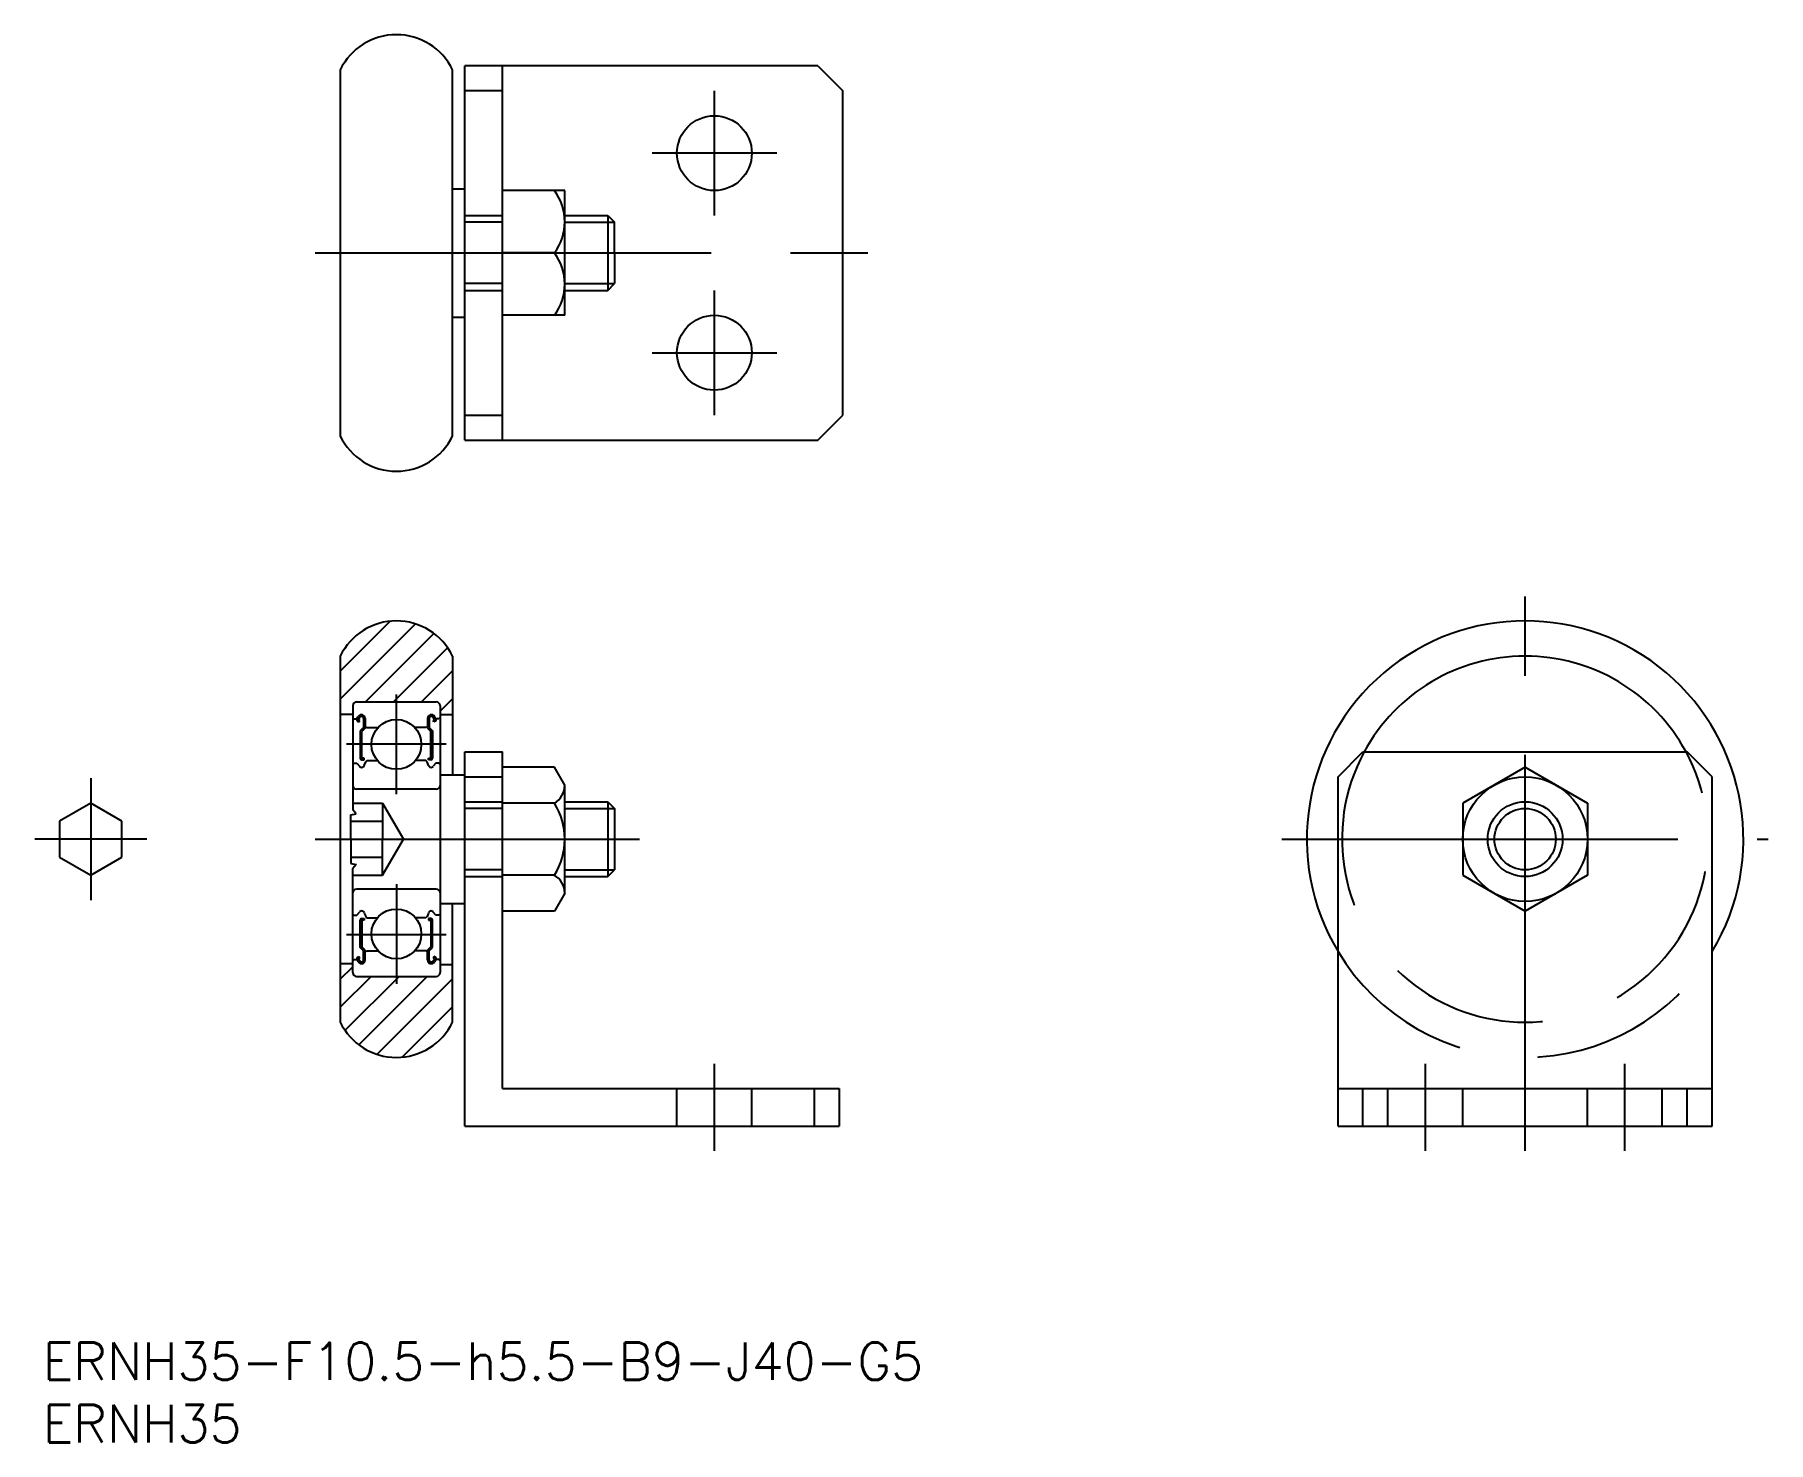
# Model space of a CAD drawing. Extents: x -24 to 114, y -48 to 64.
import ezdxf

# ---------------------------------------------------------------- set-up
doc = ezdxf.new("R2010")
doc.units = 0
doc.linetypes.add('CENTER', pattern=[50.8, 31.75, -6.35, 6.35, -6.35])
doc.linetypes.add('DASHED', pattern=[19.05, 12.7, -6.35])
doc.layers.get('0').update_dxf_attribs({"linetype": 'CONTINUOUS'})
doc.layers.add('CENTER', color=1, linetype='CONTINUOUS')
doc.styles.get("Standard").update_dxf_attribs({"font": 'txt.shx', "height": 3, "bigfont": 'bigfont.shx'})

msp = doc.modelspace()

# ---------------------------------------------------------------- linework, layer by layer
at = {"color": 7, "linetype": 'CONTINUOUS'}
for p, q in [((0, 61.68), (0, 32.32)), ((9, 32.32), (9, 61.68)), ((38.3, 62), (10, 62)), ((10, 32), (10, 62)), ((13, 32), (13, 62)), ((38.3, 62), (40.3, 60)), ((13, 60), (10, 60)), ((40.3, 34), (40.3, 60)), ((9, 52.15), (10, 52.15)), ((13, 42), (13, 52)), ((18, 52), (13, 52)), ((18, 42), (18, 52)), ((18, 50), (21.46, 50)), ((21.46, 50), (21.46, 44)), ((21.46, 50), (22, 49.46)), ((22, 47), (22, 49.46)), ((17.17, 47), (13, 47)), ((22, 47), (22, 44.54)), ((21.46, 44), (22, 44.54)), ((18, 44), (21.4, 44)), ((18, 44), (21.46, 44)), ((9, 41.85), (10, 41.85)), ((18, 42), (13, 42)), ((10, 34), (13, 34)), ((38.3, 32), (40.3, 34)), ((10, 32), (10.3, 32)), ((10.3, 32), (38.3, 32)), ((0, 14.68), (0, -14.68)), ((9, 14.68), (9, 5.15)), ((1, 10), (0, 10)), ((1, 10.7), (1, 2.35)), ((1, 9.75), (1.1, 9.65)), ((1.3, 11), (7.7, 11)), ((1.33, 9.65), (1.44, 9.83)), ((1.45, 9.58), (1.56, 9.77)), ((7.55, 9.58), (7.44, 9.77)), ((7.67, 9.65), (7.56, 9.83)), ((8, 9.75), (7.9, 9.65)), ((8, 10.7), (8, -10.7)), ((8, 10), (9, 10)), ((1.1, 9.65), (1.33, 9.65)), ((1.38, 9.47), (1.5, 9.4)), ((1.56, 9.52), (1.45, 9.58)), ((1.5, 9.4), (1.56, 9.52)), ((1.87, 8.95), (1.6, 8.68)), ((1.6, 8.68), (1.6, 6.5)), ((2, 8.89), (1.73, 8.63)), ((1.73, 6.5), (1.73, 8.63)), ((1.87, 9.68), (1.87, 8.95)), ((2, 9.68), (2, 8.89)), ((2, 9.05), (2.1, 8.95)), ((2.1, 8.95), (3.02, 8.95)), ((6.9, 8.95), (5.98, 8.95)), ((7, 9.05), (6.9, 8.95)), ((7, 9.68), (7, 8.89)), ((7, 8.89), (7.27, 8.63)), ((7.13, 9.68), (7.13, 8.95)), ((7.13, 8.95), (7.4, 8.68)), ((7.27, 6.5), (7.27, 8.63)), ((7.4, 8.68), (7.4, 6.5)), ((7.44, 9.52), (7.55, 9.58)), ((7.5, 9.4), (7.44, 9.52)), ((7.62, 9.47), (7.5, 9.4)), ((7.9, 9.65), (7.67, 9.65)), ((10, -23), (10, 7)), ((10, 7), (13, 7)), ((13, -20), (13, 7)), ((80, 5), (82, 7)), ((82, 7), (108, 7)), ((110, 5), (108, 7)), ((1, 6), (1.1, 6.1)), ((1.1, 6.1), (1.33, 6.1)), ((1.33, 6.1), (1.55, 5.84)), ((1.93, 6.5), (1.73, 6.5)), ((1.73, 6.36), (1.93, 6.36)), ((1.93, 6.36), (1.93, 6.5)), ((1.93, 5.92), (2.04, 6.21)), ((2.04, 6.21), (2.14, 6.3)), ((2.14, 6.3), (2.98, 6.3)), ((6.86, 6.3), (6.02, 6.3)), ((6.96, 6.21), (6.86, 6.3)), ((7.07, 5.92), (6.96, 6.21)), ((7.07, 6.5), (7.27, 6.5)), ((7.07, 6.36), (7.07, 6.5)), ((7.27, 6.36), (7.07, 6.36)), ((7.67, 6.1), (7.45, 5.84)), ((7.9, 6.1), (7.67, 6.1)), ((8, 6), (7.9, 6.1)), ((17.17, 5.77), (13, 5.77)), ((18, 4.33), (17.17, 5.77)), ((95, 5.77), (90, 2.89)), ((95, 5.77), (100, 2.89)), ((8, 5.15), (10, 5.15)), ((10, 5), (13, 5)), ((18, -4.33), (18, 4.33)), ((80, -23), (80, 5)), ((110, -23), (110, 5)), ((-20, 2.89), (-22.5, 1.44)), ((-17.5, 1.44), (-20, 2.89)), ((7.7, 4), (1.3, 4)), ((17.17, 2.89), (13, 2.89)), ((18, 3), (21.46, 3)), ((21.46, 3), (21.46, -3)), ((21.46, 3), (22, 2.46)), ((90, 2.89), (90, -2.89)), ((100, 2.89), (100, -2.89)), ((-22.5, 1.44), (-22.5, -1.44)), ((-17.5, -1.44), (-17.5, 1.44)), ((0.86, 1.94), (1.27, 2.02)), ((0.86, 0), (0.86, 1.94)), ((1.27, 2.02), (1, 2.35)), ((22, 2.46), (22, -2.46)), ((0.86, 0), (0.86, -1.94)), ((-22.5, -1.44), (-20, -2.89)), ((-20, -2.89), (-17.5, -1.44)), ((0.86, -1.94), (1.27, -2.02)), ((1.27, -2.02), (1, -2.35)), ((1, -10.7), (1, -2.35)), ((21.46, -3), (22, -2.46)), ((7.7, -4), (1.3, -4)), ((17.17, -2.89), (13, -2.89)), ((18, -3), (21.46, -3)), ((18, -3), (21.4, -3)), ((90, -2.89), (95, -5.77)), ((100, -2.89), (95, -5.77)), ((8, -5.15), (10, -5.15)), ((9, -14.68), (9, -5.15)), ((18, -4.33), (17.17, -5.77)), ((1, -6), (1.1, -6.1)), ((1.1, -6.1), (1.33, -6.1)), ((1.33, -6.1), (1.55, -5.84)), ((1.6, -8.68), (1.6, -6.5)), ((1.73, -6.36), (1.93, -6.36)), ((1.93, -6.5), (1.73, -6.5)), ((1.73, -6.5), (1.73, -8.63)), ((1.93, -5.92), (2.04, -6.21)), ((1.93, -6.36), (1.93, -6.5)), ((2.04, -6.21), (2.14, -6.3)), ((2.14, -6.3), (2.98, -6.3)), ((6.86, -6.3), (6.02, -6.3)), ((6.96, -6.21), (6.86, -6.3)), ((7.07, -5.92), (6.96, -6.21)), ((7.07, -6.36), (7.07, -6.5)), ((7.27, -6.36), (7.07, -6.36)), ((7.07, -6.5), (7.27, -6.5)), ((7.27, -6.5), (7.27, -8.63)), ((7.4, -8.68), (7.4, -6.5)), ((7.67, -6.1), (7.45, -5.84)), ((7.9, -6.1), (7.67, -6.1)), ((8, -6), (7.9, -6.1)), ((17.17, -5.77), (13, -5.77)), ((1, -9.75), (1.1, -9.65)), ((1.1, -9.65), (1.33, -9.65)), ((1.33, -9.65), (1.44, -9.83)), ((1.38, -9.47), (1.5, -9.4)), ((1.56, -9.52), (1.45, -9.58)), ((1.45, -9.58), (1.56, -9.77)), ((1.5, -9.4), (1.56, -9.52)), ((1.87, -8.95), (1.6, -8.68)), ((2, -8.89), (1.73, -8.63)), ((1.87, -9.68), (1.87, -8.95)), ((2, -9.68), (2, -8.89)), ((2, -9.05), (2.1, -8.95)), ((2.1, -8.95), (3.02, -8.95)), ((6.9, -8.95), (5.98, -8.95)), ((7, -9.05), (6.9, -8.95)), ((7, -8.89), (7.27, -8.63)), ((7, -9.68), (7, -8.89)), ((7.13, -8.95), (7.4, -8.68)), ((7.13, -9.68), (7.13, -8.95)), ((7.5, -9.4), (7.44, -9.52)), ((7.44, -9.52), (7.55, -9.58)), ((7.55, -9.58), (7.44, -9.77)), ((7.62, -9.47), (7.5, -9.4)), ((7.67, -9.65), (7.56, -9.83)), ((7.9, -9.65), (7.67, -9.65)), ((8, -9.75), (7.9, -9.65)), ((1, -10), (0, -10)), ((1.3, -11), (7.7, -11)), ((8, -10.06), (9, -10.06)), ((13, -20), (40, -20)), ((38, -20), (38, -23)), ((40, -20), (40, -23)), ((80, -20), (110, -20)), ((82, -23), (82, -20)), ((108, -23), (108, -20)), ((10, -23), (40, -23)), ((80, -23), (110, -23))]:
    msp.add_line(p, q, dxfattribs=at)
at = {"color": 3, "linetype": 'DASHED'}
for p, q in [((10, 50), (13, 50)), ((13, 49.46), (10, 49.46)), ((13, 44.54), (10, 44.54)), ((10, 44), (13, 44)), ((1, 2.89), (3.4, 2.89)), ((3.4, 2.89), (5.07, 0)), ((3.4, 2.89), (3.4, 0)), ((10, 3), (13, 3)), ((0.86, 1.44), (3.4, 1.44)), ((13, 2.46), (10, 2.46)), ((3.4, -2.89), (5.07, 0)), ((3.4, -2.89), (3.4, 0)), ((0.86, -1.44), (3.4, -1.44)), ((13, -2.46), (10, -2.46)), ((1, -2.89), (3.4, -2.89)), ((10, -3), (13, -3)), ((27, -23), (27, -20)), ((33, -23), (33, -20)), ((84, -23), (84, -20)), ((90, -23), (90, -20)), ((100, -23), (100, -20)), ((106, -23), (106, -20))]:
    msp.add_line(p, q, dxfattribs=at)
at = {"color": 3, "linetype": 'CONTINUOUS'}
for p, q in [((18, 49.46), (22, 49.46)), ((18, 44.54), (22, 44.54)), ((0, 13.47), (4.01, 17.48)), ((0, 11.23), (6.03, 17.26)), ((2.02, 11), (7.51, 16.49)), ((4.26, 11), (8.61, 15.35)), ((6.51, 11), (9, 13.49)), ((8, 10.25), (9, 11.25)), ((18, 2.46), (22, 2.46)), ((18, -2.46), (22, -2.46)), ((0, -11.23), (1, -10.23)), ((0, -13.47), (2.47, -11)), ((0.38, -15.33), (4.72, -11)), ((1.48, -16.48), (6.96, -11)), ((2.95, -17.25), (9, -11.21)), ((4.97, -17.48), (9, -13.45))]:
    msp.add_line(p, q, dxfattribs=at)
at = {"color": 7, "linetype": 'CONTINUOUS'}
for centre, radius in [((30, 55), 3), ((30, 39), 3), ((4.5, 7.6), 2), ((95, 0), 5), ((95, 0), 3), ((95, 0), 2.46), ((4.5, -7.6), 2)]:
    msp.add_circle(centre, radius, dxfattribs=at)
for centre, radius, start, end in [((4.5, 59.5), 5, 25.8419, 154.1581), ((13.83, 49.5), 4.17, 323.1301, 36.8699), ((13.83, 44.5), 4.17, 323.1301, 36.8699), ((4.5, 34.5), 5, 205.8419, 334.1581), ((4.5, 12.5), 5, 25.8419, 154.1581), ((95, 0), 17.5, 328.9973, 211.0027), ((95, 0), 14.68, 28.4803, 151.5197), ((1.3, 10.7), 0.3, 90, 180), ((1.7, 9.68), 0.299, 0, 150.0002), ((1.7, 9.68), 0.166, 0, 150.0044), ((7.3, 9.68), 0.299, 29.9998, 180), ((7.3, 9.68), 0.166, 29.9956, 180), ((7.7, 10.7), 0.3, 0, 90), ((1.45, 9.58), 0.133, 149.9969, 240.0013), ((7.55, 9.58), 0.133, 299.9987, 30.0031), ((1.72, 5.98), 0.224, 220.001, 343.1517), ((1.73, 6.5), 0.133, 180.0001, 270), ((7.28, 5.98), 0.224, 196.8483, 319.999), ((7.27, 6.5), 0.133, 270, 359.9999), ((1.3, 4.3), 0.3, 180, 270), ((7.7, 4.3), 0.3, 270, 0), ((16.33, 4.33), 1.67, 300, 360), ((12.58, 0), 5.42, 327.7958, 32.2042), ((1.3, -4.3), 0.3, 90, 180), ((7.7, -4.3), 0.3, 0, 90), ((16.33, -4.33), 1.67, 0, 60), ((1.72, -5.98), 0.224, 16.8483, 139.999), ((1.73, -6.5), 0.133, 90, 179.9999), ((7.28, -5.98), 0.224, 40.001, 163.1517), ((7.27, -6.5), 0.133, 0.0001, 90), ((1.45, -9.58), 0.133, 119.9987, 210.0031), ((1.7, -9.68), 0.299, 209.9998, 0), ((1.7, -9.68), 0.166, 209.9956, 0), ((7.3, -9.68), 0.299, 180, 330.0002), ((7.3, -9.68), 0.166, 180, 330.0044), ((7.55, -9.58), 0.133, 329.9969, 60.0013), ((1.3, -10.7), 0.3, 180, 270), ((7.7, -10.7), 0.3, 270, 0), ((4.5, -12.5), 5, 205.8419, 334.1581)]:
    msp.add_arc(centre, radius, start, end, dxfattribs=at)
at = {"color": 3, "linetype": 'DASHED'}
for radius, start, end in [(14.68, 151.5197, 28.4803), (17.5, 211.0027, 328.9973)]:
    msp.add_arc((95, 0), radius, start, end, dxfattribs=at)
at = {"layer": 'CENTER', "color": 1, "linetype": 'CENTER'}
for p, q in [((30, 50), (30, 60)), ((35, 55), (25, 55)), ((-2, 47), (42.3, 47)), ((30, 34), (30, 44)), ((25, 39), (35, 39)), ((95, -25), (95, 19.5)), ((4.5, 3.6), (4.5, 11.6)), ((0.5, 7.65), (8.5, 7.65)), ((-20, 4.89), (-20, -4.89)), ((-15.5, 0), (-24.5, 0)), ((-2, 0), (24, 0)), ((75.5, 0), (114.5, 0)), ((4.5, -3.6), (4.5, -11.6)), ((0.5, -7.65), (8.5, -7.65)), ((30, -25), (30, -18)), ((87, -25), (87, -18)), ((103, -25), (103, -18))]:
    msp.add_line(p, q, dxfattribs=at)

# ---------------------------------------------------------------- texts
at = {"color": 7, "linetype": 'CONTINUOUS'}
for s, p in [('ERNH35-F10.5-h5.5-B9-J40-G5', (-23.85, -43.36)), ('ERNH35', (-23.85, -48.36))]:
    msp.add_text(s, height=3, dxfattribs=at).set_placement(p)

doc.saveas('drawing.dxf')
